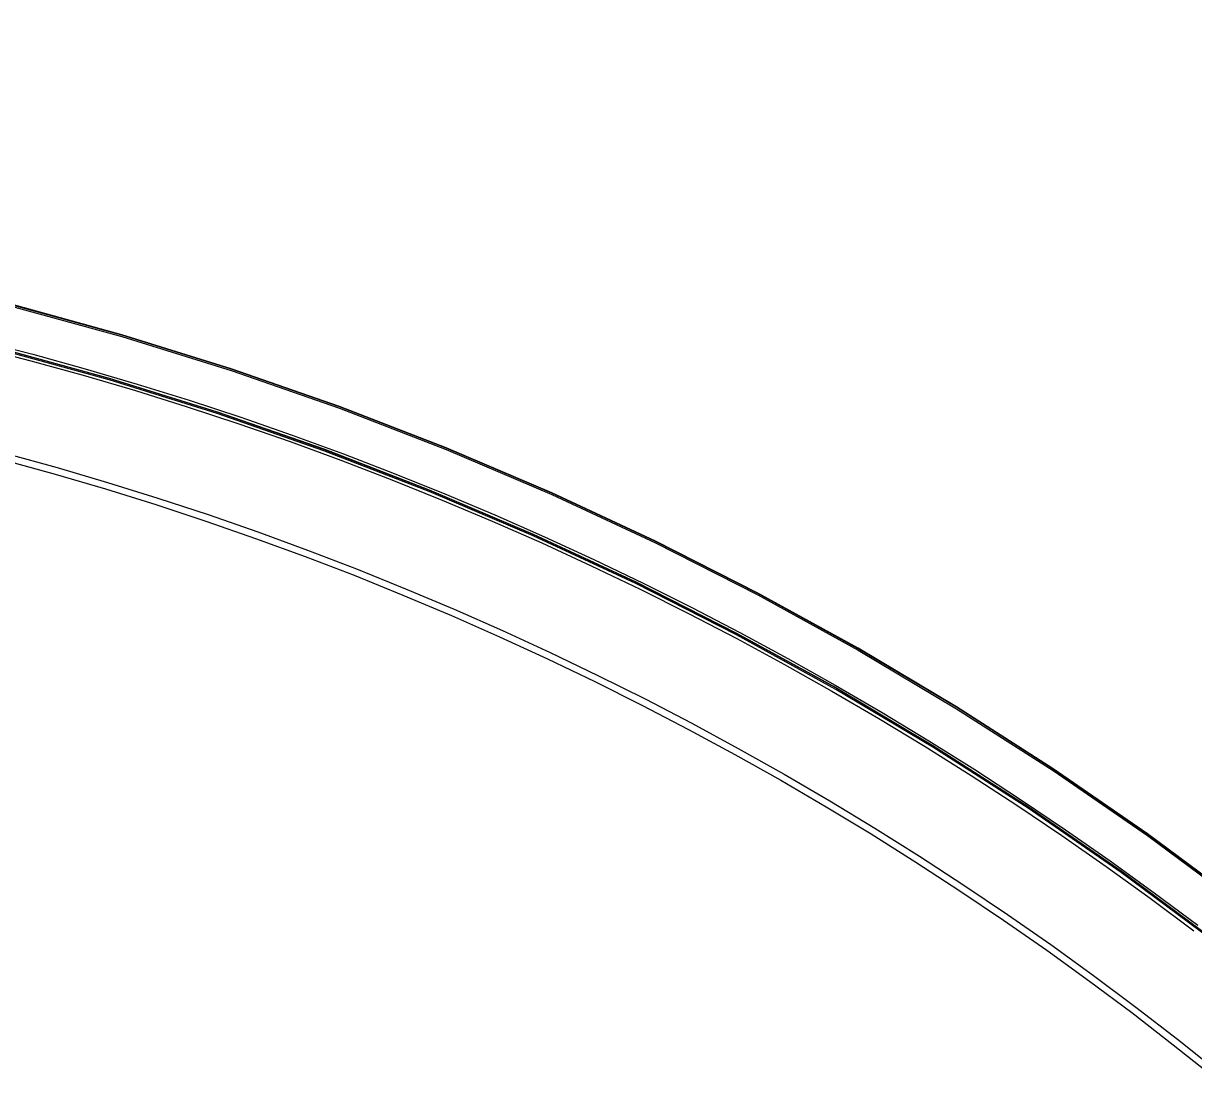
# Model space of a CAD drawing. Header units: millimetres. Extents: x -753 to 90, y 56274 to 56868.
# Drawn here: x 13.35 to 31.48, y 56774.69 to 56791 of the extents above; entities that cross this region are included whole.
import ezdxf

# ---------------------------------------------------------------- set-up
doc = ezdxf.new("R2010")
doc.units = ezdxf.units.MM
doc.linetypes.add('XKITLINE00', pattern=[0])
doc.linetypes.add('XKITLINE02', pattern=[4, 2, -2])
doc.layers.add('Cota', color=4, linetype='Continuous', lineweight=0)
doc.layers.add('Peça', color=2, linetype='Continuous', lineweight=0)
doc.styles.add('ROMANS', font='romans__.ttf')

# ---------------------------------------------------------------- blocks, each defined once
blk = doc.blocks.new('*A9')
at = {"layer": 'Peça', "color": 7, "linetype": 'XKITLINE02', "lineweight": 0}
for p, q in [((12.657, 56785.991), (13.471, 56785.78)), ((12.683, 56786.094), (13.498, 56785.883)), ((13.498, 56785.883), (14.31, 56785.658)), ((13.471, 56785.78), (14.281, 56785.556)), ((14.31, 56785.658), (15.118, 56785.421)), ((14.281, 56785.556), (15.088, 56785.319)), ((15.118, 56785.421), (15.923, 56785.17)), ((15.088, 56785.319), (15.89, 56785.069)), ((15.89, 56785.069), (16.689, 56784.806)), ((15.923, 56785.17), (16.723, 56784.907)), ((16.723, 56784.907), (17.518, 56784.63)), ((16.689, 56784.806), (17.483, 56784.53)), ((17.483, 56784.53), (18.272, 56784.242)), ((17.518, 56784.63), (18.31, 56784.341)), ((13.087, 56784.347), (13.874, 56784.129)), ((18.31, 56784.341), (19.096, 56784.039)), ((18.272, 56784.242), (19.057, 56783.94)), ((13.874, 56784.129), (14.658, 56783.899)), ((19.096, 56784.039), (19.878, 56783.724)), ((14.658, 56783.899), (15.437, 56783.656)), ((19.057, 56783.94), (19.837, 56783.626)), ((15.437, 56783.656), (16.213, 56783.4)), ((19.837, 56783.626), (20.612, 56783.3)), ((19.878, 56783.724), (20.654, 56783.397)), ((16.213, 56783.4), (16.985, 56783.132)), ((20.612, 56783.3), (21.381, 56782.961)), ((20.654, 56783.397), (21.425, 56783.057)), ((16.985, 56783.132), (17.752, 56782.852)), ((21.381, 56782.961), (22.145, 56782.609)), ((21.425, 56783.057), (22.19, 56782.705)), ((17.752, 56782.852), (18.514, 56782.559)), ((22.19, 56782.705), (22.95, 56782.341)), ((18.514, 56782.559), (19.272, 56782.254)), ((22.145, 56782.609), (22.903, 56782.246)), ((22.95, 56782.341), (23.703, 56781.964)), ((19.272, 56782.254), (20.025, 56781.937)), ((22.903, 56782.246), (23.655, 56781.87)), ((20.025, 56781.937), (20.772, 56781.608)), ((23.655, 56781.87), (24.401, 56781.482)), ((23.703, 56781.964), (24.451, 56781.575)), ((20.772, 56781.608), (21.514, 56781.266)), ((24.401, 56781.482), (25.14, 56781.082)), ((24.451, 56781.575), (25.192, 56781.175)), ((21.514, 56781.266), (22.25, 56780.913)), ((25.14, 56781.082), (25.873, 56780.67)), ((25.192, 56781.175), (25.926, 56780.762)), ((22.25, 56780.913), (22.981, 56780.548)), ((25.926, 56780.762), (26.654, 56780.338)), ((22.981, 56780.548), (23.705, 56780.171)), ((25.873, 56780.67), (26.599, 56780.246)), ((23.705, 56780.171), (24.424, 56779.782)), ((26.599, 56780.246), (27.319, 56779.811)), ((26.654, 56780.338), (27.374, 56779.901)), ((27.319, 56779.811), (28.031, 56779.364)), ((27.374, 56779.901), (28.088, 56779.454)), ((24.424, 56779.782), (25.136, 56779.382)), ((28.088, 56779.454), (28.794, 56778.994)), ((25.136, 56779.382), (25.841, 56778.971)), ((28.031, 56779.364), (28.736, 56778.906)), ((25.841, 56778.971), (26.54, 56778.548)), ((28.736, 56778.906), (29.433, 56778.436)), ((28.794, 56778.994), (29.493, 56778.524)), ((26.54, 56778.548), (27.232, 56778.114)), ((29.433, 56778.436), (30.123, 56777.955)), ((29.493, 56778.524), (30.184, 56778.042)), ((27.232, 56778.114), (27.917, 56777.668)), ((30.184, 56778.042), (30.867, 56777.549)), ((30.123, 56777.955), (30.804, 56777.464)), ((27.917, 56777.668), (28.594, 56777.212)), ((30.804, 56777.464), (31.478, 56776.961)), ((30.867, 56777.549), (31.542, 56777.045)), ((28.594, 56777.212), (29.264, 56776.745)), ((29.264, 56776.745), (29.926, 56776.267)), ((29.926, 56776.267), (30.581, 56775.779)), ((30.581, 56775.779), (31.228, 56775.28)), ((31.228, 56775.28), (31.866, 56774.77))]:
    blk.add_line(p, q, dxfattribs=at)
at = {"layer": 'Peça', "color": 4, "linetype": 'XKITLINE00', "lineweight": 0}
for p, q in [((13.059, 56784.244), (13.845, 56784.027)), ((13.845, 56784.027), (14.627, 56783.797)), ((14.627, 56783.797), (15.405, 56783.555)), ((15.405, 56783.555), (16.179, 56783.3)), ((16.179, 56783.3), (16.949, 56783.033)), ((16.949, 56783.033), (17.715, 56782.753)), ((17.715, 56782.753), (18.475, 56782.461)), ((18.475, 56782.461), (19.231, 56782.156)), ((19.231, 56782.156), (19.983, 56781.84)), ((19.983, 56781.84), (20.728, 56781.511)), ((20.728, 56781.511), (21.469, 56781.17)), ((21.469, 56781.17), (22.204, 56780.818)), ((22.204, 56780.818), (22.933, 56780.453)), ((22.933, 56780.453), (23.656, 56780.077)), ((23.656, 56780.077), (24.373, 56779.689)), ((24.373, 56779.689), (25.083, 56779.29)), ((25.083, 56779.29), (25.787, 56778.88)), ((25.787, 56778.88), (26.484, 56778.458)), ((26.484, 56778.458), (27.175, 56778.024)), ((27.175, 56778.024), (27.858, 56777.58)), ((27.858, 56777.58), (28.534, 56777.125)), ((28.534, 56777.125), (29.203, 56776.659)), ((29.203, 56776.659), (29.864, 56776.182)), ((29.864, 56776.182), (30.517, 56775.694)), ((30.517, 56775.694), (31.162, 56775.196)), ((31.162, 56775.196), (31.799, 56774.688))]:
    blk.add_line(p, q, dxfattribs=at)
blk = doc.blocks.new('*A26')
at = {"layer": 'Peça', "color": 7, "linetype": 'XKITLINE02', "lineweight": 0}
for p, q in [((13.166, 56786.627), (14.877, 56786.157)), ((14.877, 56786.157), (16.572, 56785.63)), ((16.572, 56785.63), (18.247, 56785.046)), ((18.247, 56785.046), (19.903, 56784.406)), ((19.903, 56784.406), (21.535, 56783.711)), ((21.535, 56783.711), (23.144, 56782.962)), ((23.144, 56782.962), (24.726, 56782.159)), ((24.726, 56782.159), (26.281, 56781.304)), ((26.281, 56781.304), (27.806, 56780.397)), ((27.806, 56780.397), (29.3, 56779.439)), ((29.3, 56779.439), (30.761, 56778.432)), ((30.761, 56778.432), (32.187, 56777.376))]:
    blk.add_line(p, q, dxfattribs=at)
at = {"layer": 'Peça', "color": 4, "linetype": 'XKITLINE00', "lineweight": 0}
for p, q in [((14.681, 56785.486), (12.992, 56785.95)), ((16.353, 56784.965), (14.681, 56785.486)), ((18.006, 56784.389), (16.353, 56784.965)), ((19.639, 56783.758), (18.006, 56784.389)), ((21.25, 56783.072), (19.639, 56783.758)), ((22.838, 56782.333), (21.25, 56783.072)), ((24.399, 56781.54), (22.838, 56782.333)), ((25.933, 56780.696), (24.399, 56781.54)), ((27.438, 56779.801), (25.933, 56780.696)), ((28.913, 56778.856), (27.438, 56779.801)), ((30.354, 56777.862), (28.913, 56778.856)), ((31.761, 56776.82), (30.354, 56777.862))]:
    blk.add_line(p, q, dxfattribs=at)
blk = doc.blocks.new('*A27')
at = {"layer": 'Peça', "color": 4, "linetype": 'XKITLINE00', "lineweight": 0}
for p, q in [((14.877, 56786.185), (13.166, 56786.655)), ((16.572, 56785.657), (14.877, 56786.185)), ((12.992, 56785.977), (14.681, 56785.513)), ((18.247, 56785.074), (16.572, 56785.657)), ((14.681, 56785.513), (16.353, 56784.993)), ((19.903, 56784.434), (18.247, 56785.074)), ((16.353, 56784.993), (18.006, 56784.416)), ((18.006, 56784.416), (19.639, 56783.785)), ((21.535, 56783.739), (19.903, 56784.434)), ((19.639, 56783.785), (21.25, 56783.099)), ((23.144, 56782.989), (21.535, 56783.739)), ((21.25, 56783.099), (22.838, 56782.36)), ((24.726, 56782.187), (23.144, 56782.989)), ((22.838, 56782.36), (24.399, 56781.568)), ((26.281, 56781.331), (24.726, 56782.187)), ((24.399, 56781.568), (25.933, 56780.724)), ((27.806, 56780.424), (26.281, 56781.331)), ((25.933, 56780.724), (27.438, 56779.828)), ((29.3, 56779.466), (27.806, 56780.424)), ((27.438, 56779.828), (28.913, 56778.883)), ((30.761, 56778.459), (29.3, 56779.466)), ((28.913, 56778.883), (30.354, 56777.889)), ((32.187, 56777.403), (30.761, 56778.459)), ((30.354, 56777.889), (31.761, 56776.847))]:
    blk.add_line(p, q, dxfattribs=at)
at = {"layer": 'Peça', "color": 7, "linetype": 'XKITLINE02', "lineweight": 0}
for p, q in [((14.877, 56786.179), (13.166, 56786.649)), ((16.572, 56785.651), (14.877, 56786.179)), ((14.681, 56785.507), (12.992, 56785.971)), ((18.247, 56785.067), (16.572, 56785.651)), ((16.353, 56784.987), (14.681, 56785.507)), ((19.903, 56784.428), (18.247, 56785.067)), ((18.006, 56784.41), (16.353, 56784.987)), ((19.639, 56783.779), (18.006, 56784.41)), ((21.535, 56783.733), (19.903, 56784.428)), ((21.25, 56783.093), (19.639, 56783.779)), ((23.144, 56782.983), (21.535, 56783.733)), ((22.838, 56782.354), (21.25, 56783.093)), ((24.726, 56782.18), (23.144, 56782.983)), ((24.399, 56781.562), (22.838, 56782.354)), ((26.281, 56781.325), (24.726, 56782.18)), ((25.933, 56780.717), (24.399, 56781.562)), ((27.806, 56780.418), (26.281, 56781.325)), ((27.438, 56779.822), (25.933, 56780.717)), ((29.3, 56779.46), (27.806, 56780.418)), ((28.913, 56778.877), (27.438, 56779.822)), ((30.761, 56778.453), (29.3, 56779.46)), ((30.354, 56777.883), (28.913, 56778.877)), ((32.187, 56777.397), (30.761, 56778.453)), ((31.761, 56776.841), (30.354, 56777.883))]:
    blk.add_line(p, q, dxfattribs=at)
blk = doc.blocks.new('*A2140')
at = {"layer": 'Cota', "color": 7, "linetype": 'XKITLINE00', "lineweight": 0}
blk.add_arc((0.004, 56735.393), 80.15, 33.30685, 146.71019, dxfattribs=at)
blk = doc.blocks.new('*A2143')
at = {"color": 7, "linetype": 'XKITLINE00', "lineweight": 0}
for p, q in [((7.022, 56794.083), (11.839, 56799.017)), ((11.839, 56799.017), (29.762, 56799.017)), ((-7.87, 56794.083), (7.594, 56794.083)), ((-7.87, 56779.41), (-7.87, 56794.083)), ((7.594, 56794.083), (7.594, 56779.41)), ((7.594, 56779.41), (-7.87, 56779.41))]:
    blk.add_line(p, q, dxfattribs=at)
at = {"color": 1, "style": 'ROMANS', "width": 0.85}
for s, p in [('V.DET.', (13.089, 56800.017)), ('1', (25.626, 56800.017))]:
    blk.add_text(s, height=2.5, dxfattribs=at).set_placement(p)

msp = doc.modelspace()

# ---------------------------------------------------------------- block references
at = {"lineweight": 0}
for name in ['*A2140', '*A2143', '*A27', '*A26', '*A9']:
    msp.add_blockref(name, (0, 0), dxfattribs=at)

doc.saveas('drawing.dxf')
